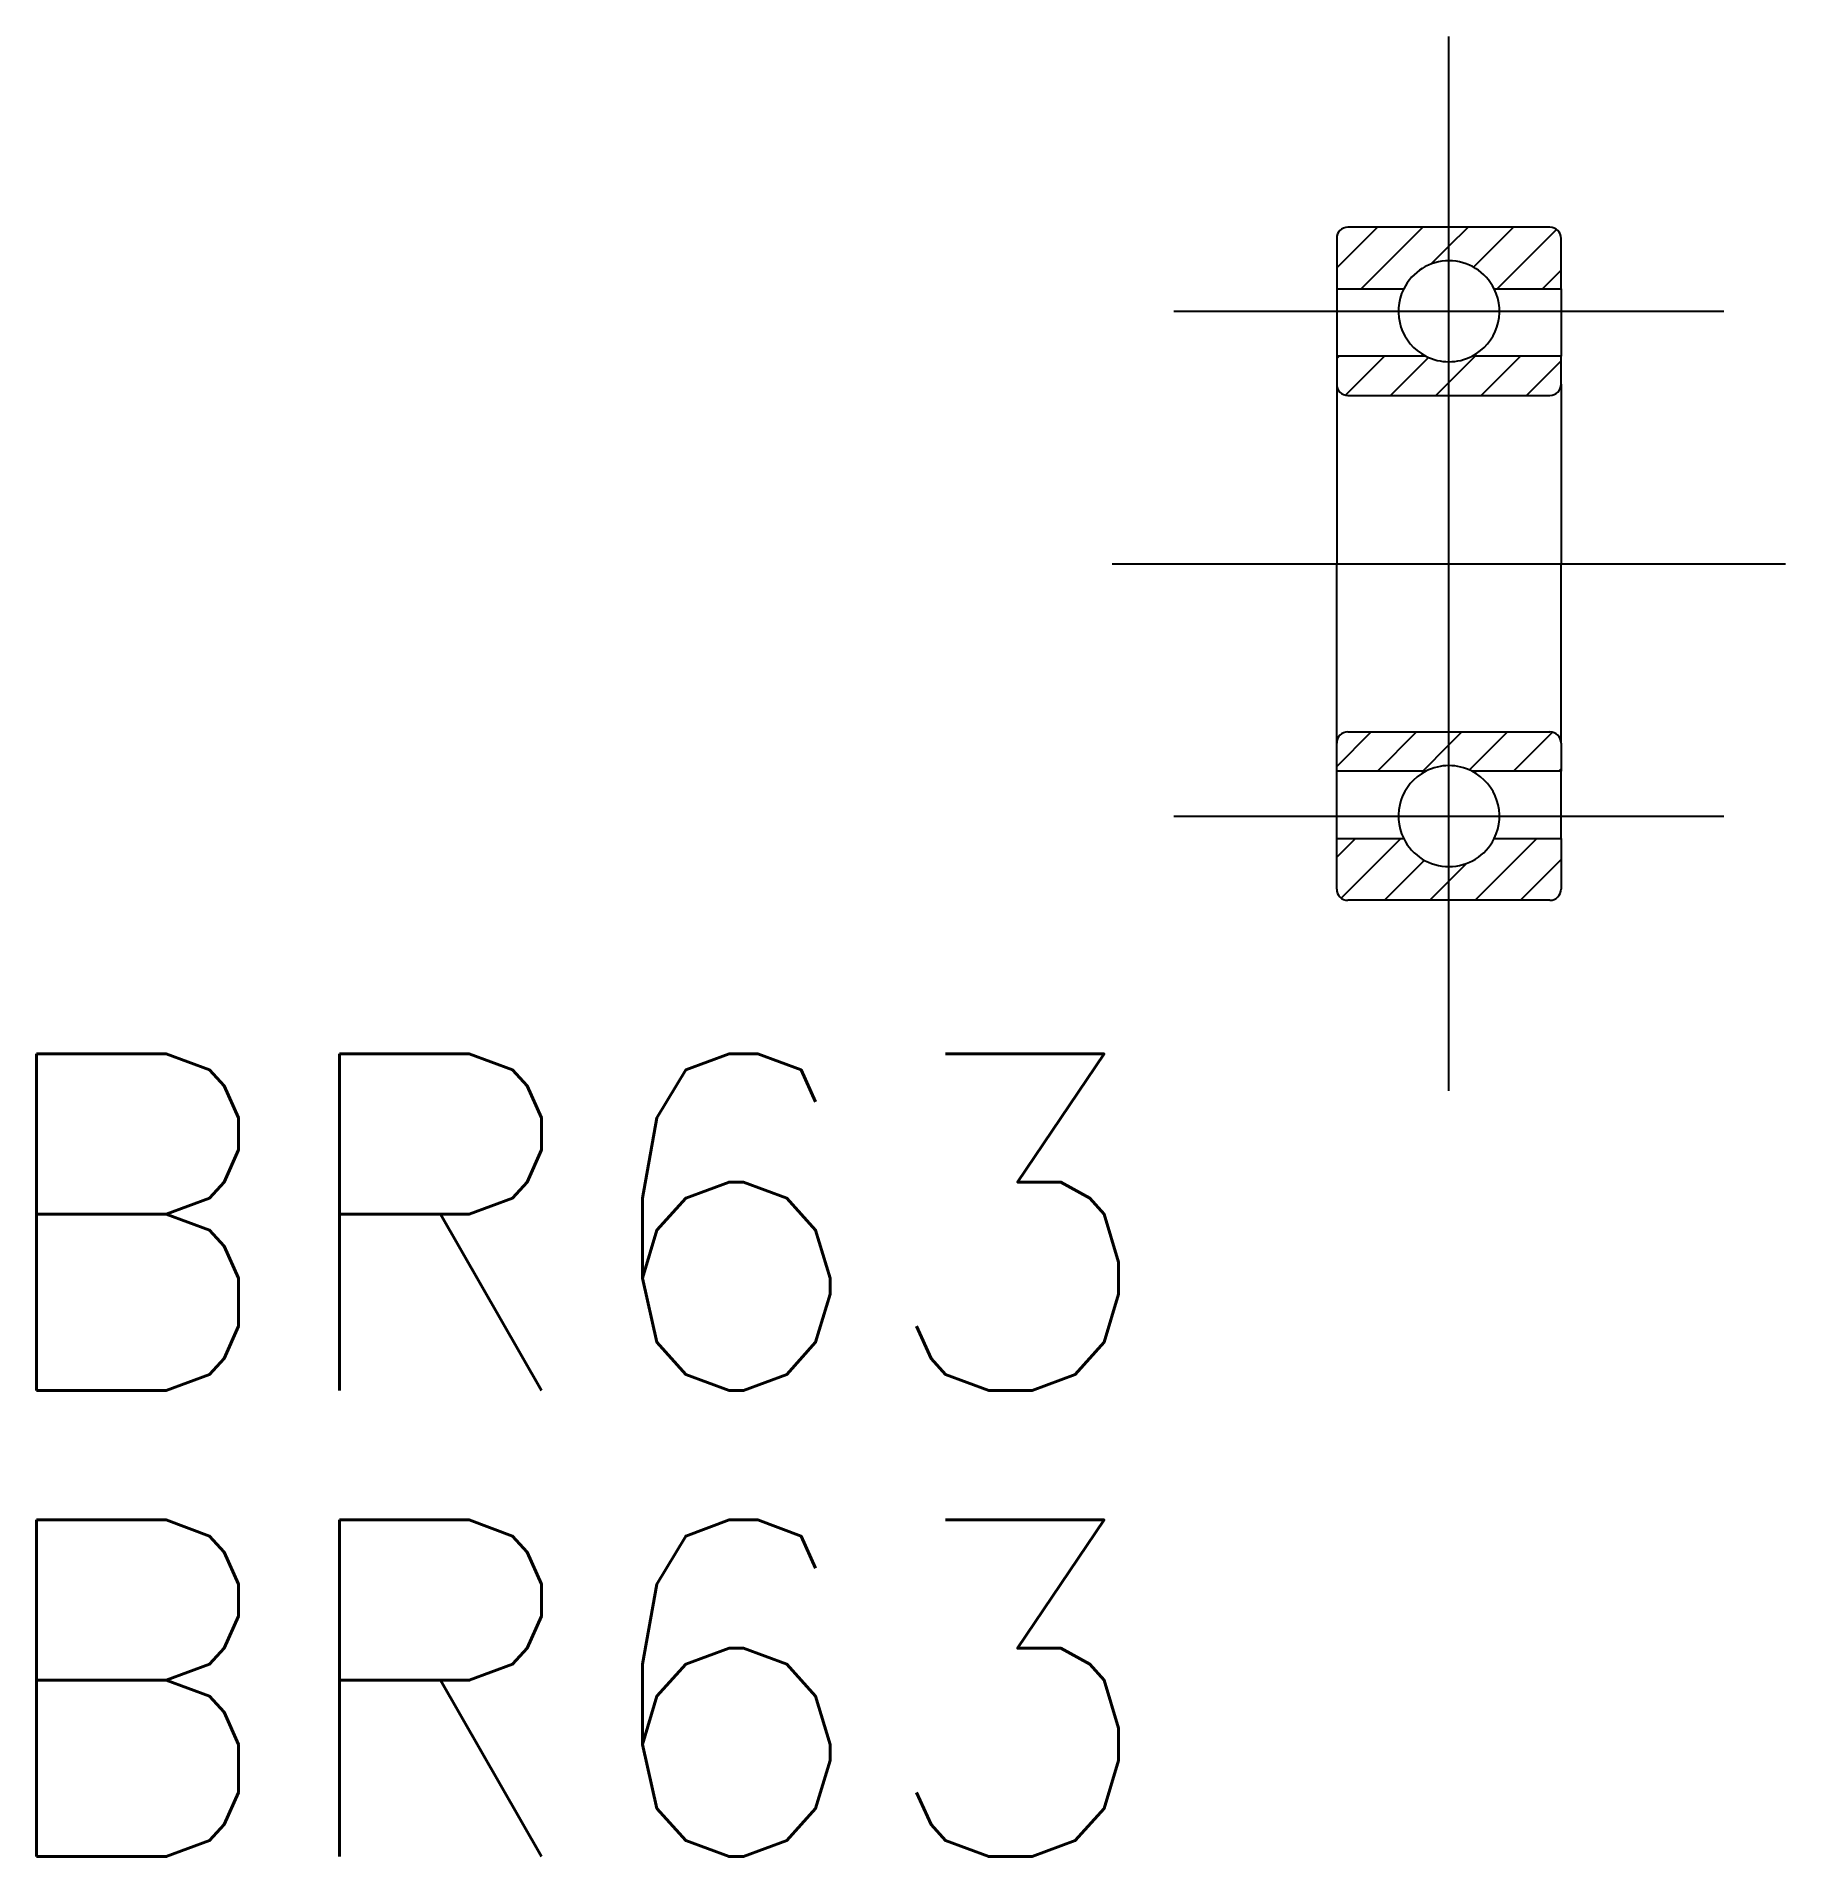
# Model space of a CAD drawing. Extents: x -12.6 to 3, y -11.5 to 4.7.
import ezdxf

# ---------------------------------------------------------------- set-up
doc = ezdxf.new("R2010")
doc.units = 0
doc.linetypes.add('CENTER', pattern=[50.8, 31.75, -6.35, 6.35, -6.35])
doc.layers.get('0').update_dxf_attribs({"linetype": 'CONTINUOUS'})
doc.layers.add('CENTER', color=1, linetype='CENTER')
doc.styles.get("Standard").update_dxf_attribs({"font": 'txt.shx', "height": 3, "bigfont": 'bigfont.shx'})

msp = doc.modelspace()

# ---------------------------------------------------------------- linework, layer by layer
at = {"color": 3, "linetype": 'CONTINUOUS'}
for p, q in [((-1, 2.637), (-0.637, 3)), ((-0.783, 2.45), (-0.233, 3)), ((0, 2.829), (0.171, 3)), ((0.219, 2.643), (0.575, 3)), ((0.429, 2.45), (0.96, 2.98)), ((-0.157, 2.672), (0, 2.829)), ((0.834, 2.45), (1, 2.616)), ((-1, 1.829), (-0.979, 1.85)), ((-0.922, 1.502), (-0.575, 1.85)), ((-0.521, 1.5), (-0.182, 1.838)), ((0, 1.616), (0.234, 1.85)), ((0.288, 1.5), (0.638, 1.85)), ((0.692, 1.5), (1, 1.808)), ((-0.116, 1.5), (0, 1.616)), ((-1, -1.808), (-0.692, -1.5)), ((-0.638, -1.85), (-0.288, -1.5)), ((-0.234, -1.85), (0, -1.616)), ((0, -1.616), (0.116, -1.5)), ((0.182, -1.838), (0.521, -1.5)), ((0.575, -1.85), (0.922, -1.502)), ((0.979, -1.85), (1, -1.829)), ((-1, -2.616), (-0.834, -2.45)), ((-0.96, -2.98), (-0.429, -2.45)), ((0.233, -3), (0.783, -2.45)), ((-0.575, -3), (-0.219, -2.643)), ((0, -2.829), (0.157, -2.672)), ((0.637, -3), (1, -2.637)), ((-0.171, -3), (0, -2.829))]:
    msp.add_line(p, q, dxfattribs=at)
at = {"color": 7, "linetype": 'CONTINUOUS'}
for p, q in [((0.9, 3), (-0.9, 3)), ((-1, 2.9), (-1, 2.45)), ((1, 2.45), (1, 2.9)), ((-1, 2.45), (-1, 1.85)), ((-1, 2.45), (-0.403, 2.45)), ((0.403, 2.45), (1, 2.45)), ((1, 2.45), (1, 1.85)), ((-0.206, 1.85), (-1, 1.85)), ((-1, 1.85), (-1, 1.6)), ((1, 1.85), (0.206, 1.85)), ((1, 1.6), (1, 1.85)), ((-1, 1.6), (-1, 0)), ((-0.9, 1.5), (0.9, 1.5)), ((1, 1.6), (1, 0)), ((-1, -1.6), (-1, 0)), ((1, -1.6), (1, 0)), ((-1, -1.85), (-1, -1.6)), ((-0.9, -1.5), (0.9, -1.5)), ((1, -1.6), (1, -1.85)), ((-1, -2.45), (-1, -1.85)), ((-0.206, -1.85), (-1, -1.85)), ((1, -1.85), (0.206, -1.85)), ((1, -2.45), (1, -1.85)), ((-1, -2.45), (-0.403, -2.45)), ((-1, -2.9), (-1, -2.45)), ((0.403, -2.45), (1, -2.45)), ((1, -2.45), (1, -2.9)), ((0.9, -3), (-0.9, -3))]:
    msp.add_line(p, q, dxfattribs=at)
for centre, radius, start, end in [((-0.9, 2.9), 0.1, 90, 180), ((0.9, 2.9), 0.1, 0, 90), ((0, 2.25), 0.45, 26.3878, 153.6122), ((0, 2.25), 0.45, 153.6122, 242.734), ((0, 2.25), 0.45, 297.266, 26.3878), ((0, 2.25), 0.45, 242.734, 297.266), ((-0.9, 1.6), 0.1, 180, 270), ((0.9, 1.6), 0.1, 270, 0), ((-0.9, -1.6), 0.1, 90, 180), ((0.9, -1.6), 0.1, 0, 90), ((0, -2.25), 0.45, 117.266, 206.3878), ((0, -2.25), 0.45, 62.734, 117.266), ((0, -2.25), 0.45, 333.6122, 62.734), ((0, -2.25), 0.45, 206.3878, 333.6122), ((-0.9, -2.9), 0.1, 180, 270), ((0.9, -2.9), 0.1, 270, 0)]:
    msp.add_arc(centre, radius, start, end, dxfattribs=at)
at = {"layer": 'CENTER', "color": 1, "linetype": 'CENTER'}
for p, q in [((0, -4.7), (0, 4.7)), ((-2.45, 2.25), (2.45, 2.25)), ((-3, 0), (3, 0)), ((-2.45, -2.25), (2.45, -2.25))]:
    msp.add_line(p, q, dxfattribs=at)

# ---------------------------------------------------------------- texts
at = {"color": 7, "linetype": 'CONTINUOUS'}
for p in [(-13.101, -7.369), (-13.101, -11.524)]:
    msp.add_text('BR63', height=3, dxfattribs=at).set_placement(p)

doc.saveas('drawing.dxf')
